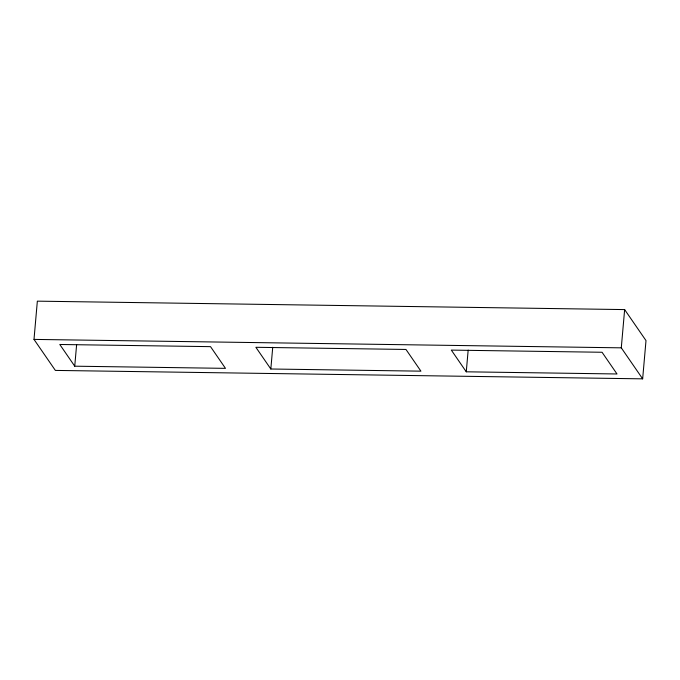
<?xml version="1.0" encoding="UTF-8"?>
<svg xmlns="http://www.w3.org/2000/svg" width="680" height="680" viewBox="0 0 680 680"><rect width="100%" height="100%" fill="white"/><g stroke="black" fill="none" stroke-linecap="round" stroke-linejoin="round"><path stroke-width="1.02" d="M34 339.405L37.349 301.155L624.639 309.587L646 340.595L642.651 378.845L55.36 370.413L34 339.405L621.29 347.837L642.651 378.845M74.74 366.188L59.789 344.479L210.528 346.647L225.479 368.356L74.74 366.188L76.636 344.479M270.827 369.002L255.875 347.293L405.969 349.452L420.92 371.161L270.827 369.002L272.731 347.293M466.267 371.807L451.316 350.098L602.055 352.265L617.006 373.975L466.267 371.807L468.171 350.098M621.29 347.837L624.639 309.587"/></g></svg>
